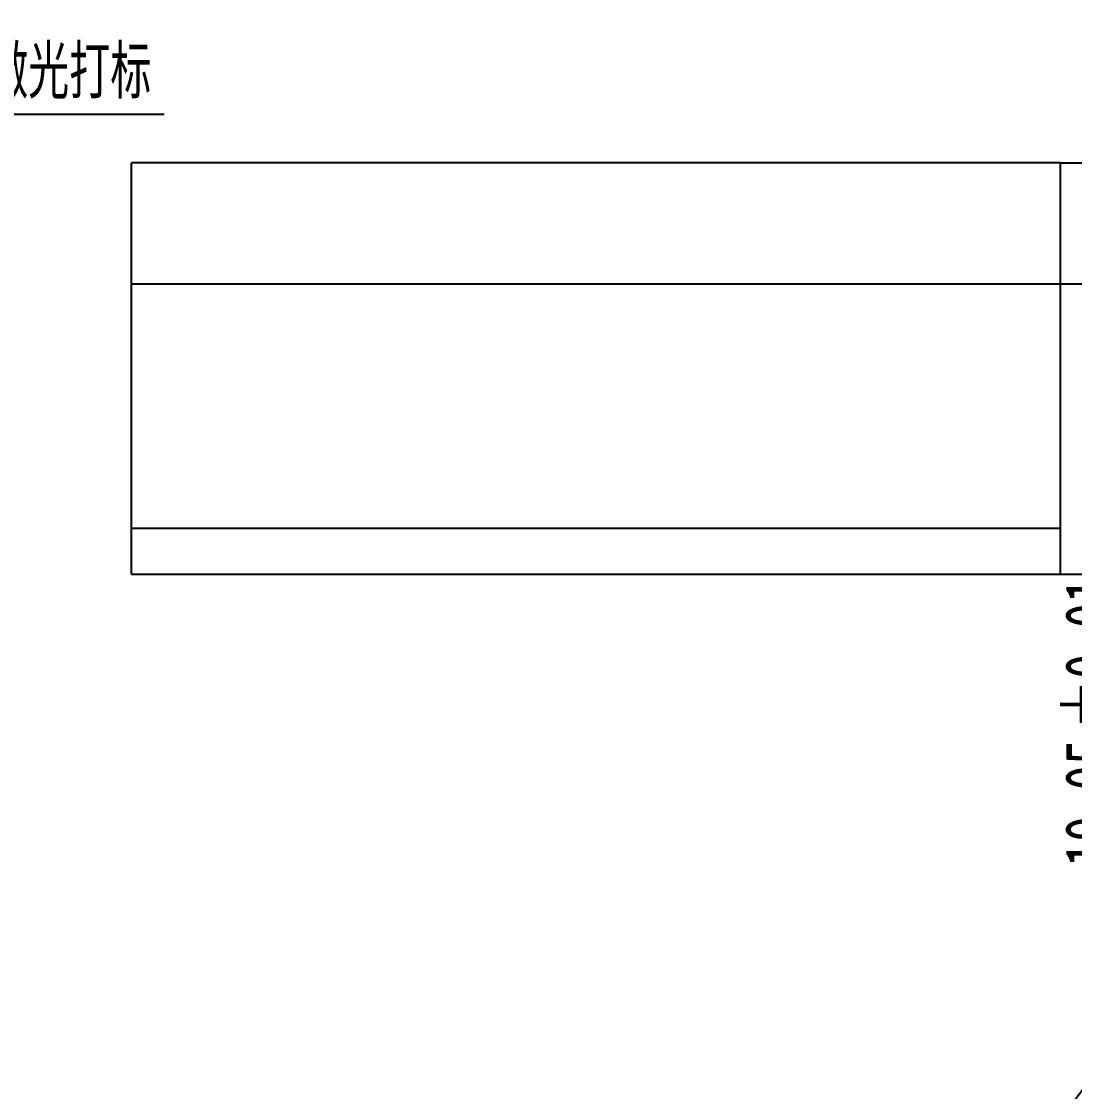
# Model space of a CAD drawing. Header units: millimetres. Extents: x 0 to 210, y 0 to 297.
# Drawn here: x 69.1 to 138.2, y 147.5 to 217.7 of the extents above; entities that cross this region are included whole.
import ezdxf

# ---------------------------------------------------------------- set-up
doc = ezdxf.new("R2010")
doc.units = ezdxf.units.MM
doc.layers.add('根据设置的颜色创建', color=7, linetype='Continuous', lineweight=25)
doc.styles.add('SLDTEXTSTYLE0', font='TXT', dxfattribs={"width": 0.7, "bigfont": 'bigfont'})
doc.styles.add('SLDTEXTSTYLE5', font='TXT', dxfattribs={"width": 0.7})
doc.dimstyles.new('SLDDIMSTYLE0', dxfattribs={"dimtxt": 3.5, "dimasz": 4.08, "dimexe": 0, "dimexo": 0.0625, "dimgap": 0.875, "dimtad": 2, "dimrnd": 1e-09, "dimzin": 12, "dimdsep": 46, "dimtxsty": 'SLDTEXTSTYLE5', "dimsah": 1, "dimcen": 0.09, "dimadec": 0, "dimazin": 3, "dimtfac": 1, "dimtofl": 0, "dimtmove": 0, "dimatfit": 3, "dimfxl": 0, "dimfrac": 2, "dimtolj": 1, "dimtzin": 12, "dimarcsym": 0})
doc.dimstyles.new('SLDDIMSTYLE1', dxfattribs={"dimtxt": 3.5, "dimasz": 4.08, "dimexe": 0, "dimexo": 0.0625, "dimgap": 0.875, "dimtad": 2, "dimrnd": 1e-09, "dimzin": 12, "dimdsep": 46, "dimtxsty": 'SLDTEXTSTYLE5', "dimsah": 1, "dimcen": 0.09, "dimadec": 0, "dimazin": 3, "dimtol": 1, "dimtp": 0.01, "dimtm": 0.01, "dimtfac": 1, "dimtofl": 0, "dimtmove": 0, "dimatfit": 3, "dimfxl": 0, "dimfrac": 2, "dimtolj": 1, "dimarcsym": 0})
doc.dimstyles.new('SLDDIMSTYLE4', dxfattribs={"dimtxt": 0.18, "dimasz": 1.016, "dimexe": 0, "dimexo": 0.0625, "dimgap": 0, "dimtad": 0, "dimtih": 1, "dimtoh": 1, "dimdec": 0, "dimrnd": 1e-09, "dimzin": 0, "dimdsep": 46, "dimtxsty": 'Standard', "dimblk1": 'DOT', "dimblk2": 'DOT', "dimsah": 1, "dimcen": 0.09, "dimadec": 0, "dimazin": 0, "dimtfac": 1.016, "dimtdec": 0, "dimtofl": 0, "dimtmove": 0, "dimatfit": 3, "dimldrblk": 'DOT', "dimfxl": 0, "dimfrac": 2, "dimtolj": 1, "dimtzin": 0, "dimarcsym": 0})
doc.dimstyles.new('SLDDIMSTYLE7', dxfattribs={"dimtxt": 3.5, "dimasz": 4.08, "dimexe": 0, "dimexo": 0.0625, "dimgap": 0.875, "dimtad": 0, "dimtih": 1, "dimtoh": 1, "dimrnd": 1e-09, "dimzin": 12, "dimdsep": 46, "dimtxsty": 'SLDTEXTSTYLE5', "dimblk1": 'NONE', "dimsah": 1, "dimcen": 0, "dimadec": 0, "dimazin": 3, "dimtol": 1, "dimtp": 0.012, "dimtfac": 1, "dimtmove": 0, "dimatfit": 3, "dimldrblk": 'NONE', "dimfxl": 0, "dimfrac": 2, "dimtolj": 1, "dimarcsym": 0})

# ---------------------------------------------------------------- blocks, each defined once
blk = doc.blocks.new('_D')
at = {"layer": '根据设置的颜色创建'}
for p, q in [((137.282, 208.427), (149.282, 208.427)), ((147.282, 181.427), (147.282, 208.427)), ((137.282, 181.427), (149.282, 181.427))]:
    blk.add_line(p, q, dxfattribs=at)
for points in [[(147.282, 208.427), (146.774, 204.347), (147.79, 204.347)], [(147.282, 181.427), (147.79, 185.507), (146.774, 185.507)]]:
    blk.add_solid(points, dxfattribs=at)
at = {"layer": '根据设置的颜色创建', "insert": (142.77, 191.213), "char_height": 3.5, "attachment_point": 1, "rotation": 90, "style": 'SLDTEXTSTYLE5'}
blk.add_mtext('27', dxfattribs=at)
blk = doc.blocks.new('_D_1')
at = {"layer": '根据设置的颜色创建'}
for p, q in [((137.282, 200.477), (144.101, 200.477)), ((142.101, 200.477), (142.101, 181.427)), ((137.282, 181.427), (144.101, 181.427)), ((142.101, 181.427), (142.101, 162.225))]:
    blk.add_line(p, q, dxfattribs=at)
for points in [[(142.101, 200.477), (141.593, 196.397), (142.609, 196.397)], [(142.101, 181.427), (142.609, 185.507), (141.593, 185.507)]]:
    blk.add_solid(points, dxfattribs=at)
at = {"layer": '根据设置的颜色创建', "char_height": 3.5, "attachment_point": 1, "rotation": 90, "style": 'SLDTEXTSTYLE5'}
for s, insert in [('±0.01', (137.59, 171.208)), ('19.05', (137.59, 162.225))]:
    blk.add_mtext(s, dxfattribs=dict(at, insert=insert))
blk = doc.blocks.new('_Dot')
at = {"color": 0, "linetype": 'ByBlock', "lineweight": -2}
blk.add_line((-0.5, 0), (-1, 0), dxfattribs=at)
at = {"color": 0, "linetype": 'ByBlock', "const_width": 0.5}
blk.add_lwpolyline([(-0.25, 0, 1), (0.25, 0, 1)], format="xyb", close=True, dxfattribs=at)
blk = doc.blocks.new('SW_SYMBOL_HOLE_DEPTH')
at = {"layer": '根据设置的颜色创建', "color": 0}
for p, q in [((0, 875), (800, 875)), ((400, 875), (400, 75)), ((100, 555), (400, 75)), ((700, 555), (400, 75))]:
    blk.add_line(p, q, dxfattribs=at)
blk = doc.blocks.new('_D_12')
at = {"layer": '根据设置的颜色创建'}
for p, q in [((93.221, 245.33), (90.393, 242.501)), ((90.393, 242.501), (61.578, 213.686)), ((61.578, 213.686), (39.081, 213.686))]:
    blk.add_line(p, q, dxfattribs=at)
blk.add_solid([(90.393, 242.501), (87.149, 239.975), (87.867, 239.257)], dxfattribs=at)
at = {"layer": '根据设置的颜色创建', "xscale": 0.004511737089201878, "yscale": 0.004511737089201878, "zscale": 0.004511737089201878}
blk.add_blockref('SW_SYMBOL_HOLE_DEPTH', (54.556, 214.207), dxfattribs=at)
at = {"layer": '根据设置的颜色创建', "char_height": 3.5, "attachment_point": 1, "style": 'SLDTEXTSTYLE5'}
for s, insert in [('+', (46.263, 222.568)), ('0.01', (48.417, 222.568)), ('%%c', (39.081, 218.213)), ('4', (43.196, 218.198)), ('0', (48.417, 218.213)), ('5', (58.454, 218.198))]:
    blk.add_mtext(s, dxfattribs=dict(at, insert=insert))
blk = doc.blocks.new('_None')
blk = doc.blocks.new('SW_NOTE_0_4')
at = {"layer": '根据设置的颜色创建', "color": 0}
blk.add_line((12.12, 0), (0, 0), dxfattribs=at)
at = {"layer": '根据设置的颜色创建', "color": 0, "insert": (0.498, 4.535), "char_height": 3.5, "attachment_point": 1, "style": 'SLDTEXTSTYLE0'}
blk.add_mtext('激光打标', dxfattribs=at)

msp = doc.modelspace()

# ---------------------------------------------------------------- linework, layer by layer
at = {"color": 7, "linetype": 'Continuous', "lineweight": 25}
for p, q in [((137.282, 208.427), (76.332, 208.427)), ((76.332, 200.477), (76.332, 208.427)), ((137.282, 208.427), (137.282, 200.477)), ((76.332, 200.477), (137.282, 200.477)), ((76.332, 184.427), (76.332, 200.477)), ((137.282, 200.477), (137.282, 184.427)), ((137.282, 184.427), (76.332, 184.427)), ((76.332, 181.427), (76.332, 184.427)), ((137.282, 184.427), (137.282, 181.427)), ((76.332, 181.427), (137.282, 181.427))]:
    msp.add_line(p, q, dxfattribs=at)

# ---------------------------------------------------------------- block references
at = {"layer": '根据设置的颜色创建'}
msp.add_blockref('SW_NOTE_0_4', (66.361, 211.602), dxfattribs=at)

# ---------------------------------------------------------------- dimensions: what is measured, and where the dimension line sits
dim = msp.add_diameter_dim_2p(p1=(93.221, 245.33), p2=(90.393, 242.501), text='<>{\\fGDT;x}5', dimstyle='SLDDIMSTYLE7', dxfattribs=at)
dim.commit()
dim.dimension.update_dxf_attribs({"geometry": '_D_12', "text_midpoint": (49.536, 218.049), "dimtype": 163})
for base, p1, p2, dimstyle, picture, middle in [((147.282, 208.427), (137.282, 181.427), (137.282, 208.427), 'SLDDIMSTYLE0', '_D', (147.282, 192.746)), ((142.101, 181.427), (137.282, 200.477), (137.282, 181.427), 'SLDDIMSTYLE1', '_D_1', (142.101, 171.427))]:
    dim = msp.add_linear_dim(base=base, p1=p1, p2=p2, angle=90, dimstyle=dimstyle, dxfattribs=at)
    dim.commit()
    dim.dimension.update_dxf_attribs({"geometry": picture, "text_midpoint": middle, "dimtype": 160})

# ---------------------------------------------------------------- leaders
msp.add_leader([(134.153, 141.505), (143.663, 154.144)], dimstyle='SLDDIMSTYLE4', dxfattribs=at)

doc.saveas('drawing.dxf')
